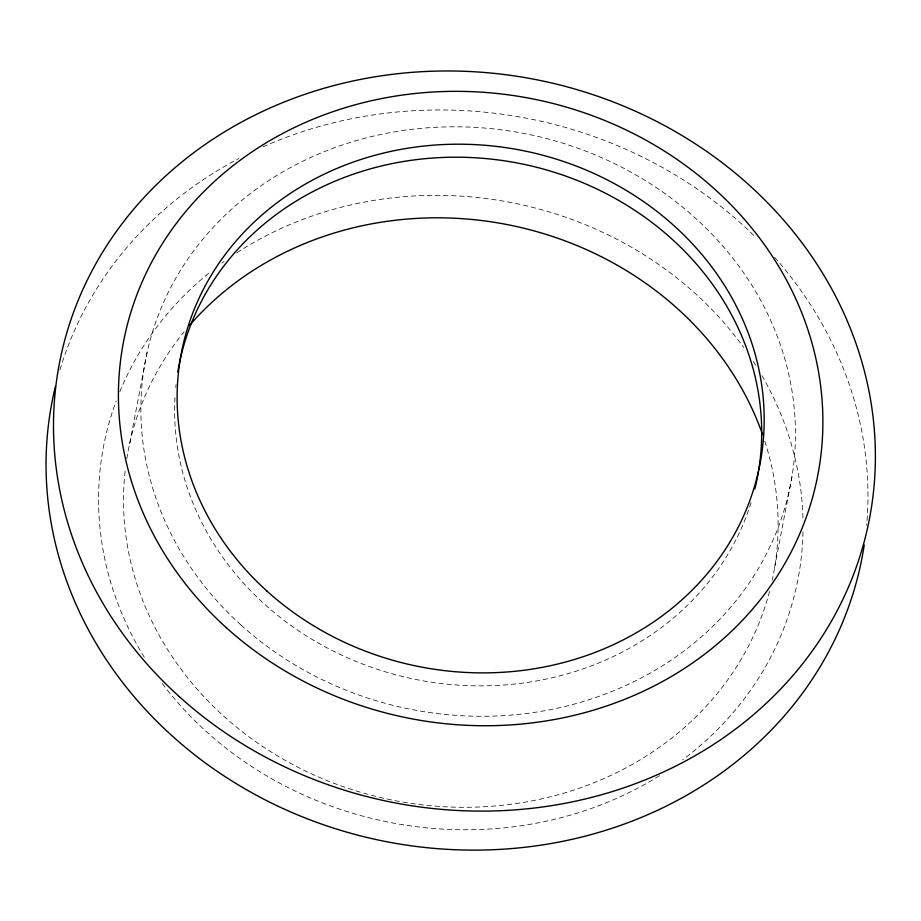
<?xml version="1.0" encoding="UTF-8"?>
<svg xmlns="http://www.w3.org/2000/svg" width="921" height="921" viewBox="0 0 921 921"><rect width="100%" height="100%" fill="white"/><g stroke="black" fill="none" stroke-linecap="round" stroke-linejoin="round"><path stroke-width="0.69" stroke-dasharray="4.61 3.45" d="M129.711 443.485L147.072 352.467M774.584 567.704L791.945 476.687M751.052 502.613A294.582 263.176 10.8 0 1 421.381 680.527A294.582 263.176 10.8 0 1 174.99 397.377M175.75 387.499A294.582 263.176 10.8 0 1 176.038 384.679M769.565 591.282A328.463 293.442 10.8 0 1 395.949 800.821A328.463 293.442 10.8 0 1 125.417 468.639M126.787 458.808A328.463 293.442 10.8 0 1 184.131 331.836M764.798 441.217A328.463 293.442 10.8 0 1 772.201 580.242M59.934 369.874A412.424 368.446 10.8 0 1 238.873 158.516M263.038 146.807A412.424 368.446 10.8 0 1 756.141 237.71M774.596 257.27A412.424 368.446 10.8 0 1 866.615 525.258M802.985 531.831A353.503 315.811 10.8 0 1 682.565 759.894M659.471 775.701A353.503 315.811 10.8 0 1 161.636 682.703M144.298 657.26A353.503 315.811 10.8 0 1 116.219 400.934M119.765 391.851A353.503 315.811 10.8 0 1 210.805 271.591M221.846 263.13A353.503 315.811 10.8 0 1 224.102 261.495M236.801 252.803A353.503 315.811 10.8 0 1 743.719 347.493M753.217 361.354A353.503 315.811 10.8 0 1 756.21 366.063M761.932 375.607A353.503 315.811 10.8 0 1 803.008 520.687M241.049 625.083A328.463 293.442 10.8 0 0 785.82 504.374A328.463 293.442 10.8 0 0 377.622 135.157A328.463 293.442 10.8 0 0 241.049 625.083"/><path stroke-width="1.38" d="M177.776 372.084A294.582 263.176 10.8 0 1 510.28 161.739A294.582 263.176 10.8 0 1 758.777 469.606M758.547 470.999A294.582 263.176 10.8 0 1 754.852 488.993M189.473 325.47A328.463 293.442 10.8 0 1 505.698 224.298A328.463 293.442 10.8 0 1 762.588 434.643M864.22 545.071A412.424 368.446 10.8 0 1 385.588 841.506A412.424 368.446 10.8 0 1 55.444 386.383M266.952 591.086A294.582 263.176 10.8 0 0 755.542 482.834A294.582 263.176 10.8 0 0 389.445 151.7A294.582 263.176 10.8 0 0 266.952 591.086M226.221 627.604A353.503 315.811 10.8 0 0 812.518 497.685A353.503 315.811 10.8 0 0 373.201 100.331A353.503 315.811 10.8 0 0 226.221 627.604M179.273 696.621A412.424 368.446 10.8 0 0 863.288 545.048A412.424 368.446 10.8 0 0 350.763 81.462A412.424 368.446 10.8 0 0 179.273 696.621"/></g></svg>
